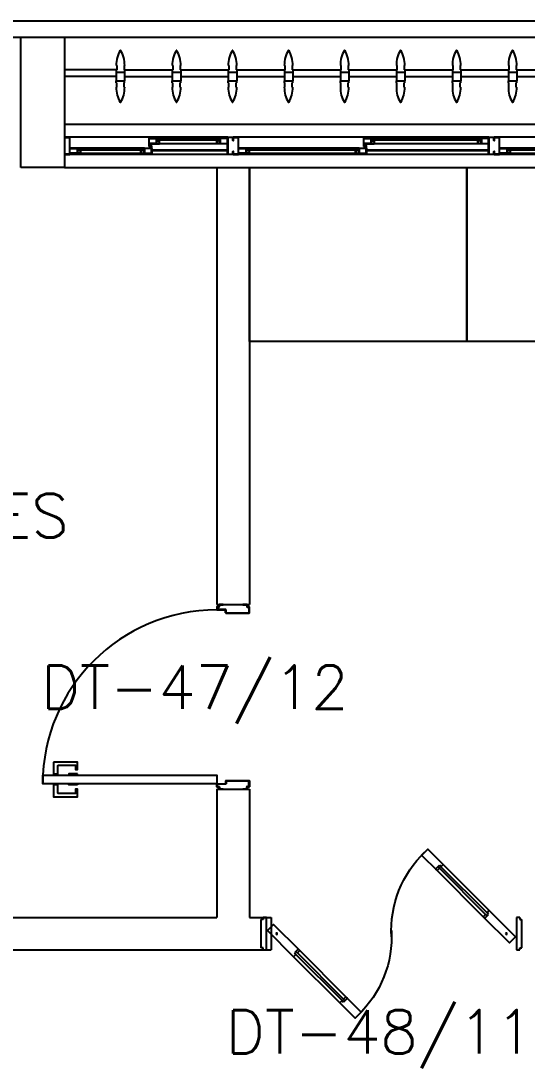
# Model space of a CAD drawing. Header units: millimetres. Extents: x 2128 to 2646, y 1972 to 2207.
# Drawn here: x 2426.461 to 2428.788, y 2048.822 to 2053.64 of the extents above; entities that cross this region are included whole.
import ezdxf

# ---------------------------------------------------------------- set-up
doc = ezdxf.new("R2010")
doc.units = ezdxf.units.MM
for name, color, linetype in [('AR-ALV', 2, 'Continuous'), ('AR-BANCADAS', 1, 'Continuous'), ('AR-BRISES', 1, 'Continuous'), ('AR-CALÇADA', 1, 'Continuous'), ('AR-ESQ', 1, 'Continuous'), ('AR-ESTC', 3, 'Continuous'), ('AR-PEITORIL', 1, 'Continuous'), ('AR-PORTA', 1, 'Continuous'), ('BC- VISTA', 1, 'Continuous'), ('BR-PAINEL', 1, 'Continuous'), ('BR-SUPORTE', 1, 'Continuous'), ('DT-ESQ-BAGUETE-C', 1, 'Continuous'), ('DT-ESQ-BAGUETE-V', 1, 'Continuous'), ('DT-ESQ-CHAPA DOBRADA-V', 1, 'Continuous'), ('DT-ESQ-PERFIL CADEIRA-C', 2, 'Continuous'), ('DT-ESQ-PERFIL CADEIRA-V', 2, 'Continuous'), ('DT-ESQ-PERFIL U SIMPLES-C', 2, 'Continuous'), ('DT-ESQ-PERFIL U-C', 2, 'Continuous'), ('DT-ESQ-PERFIL U-V', 1, 'Continuous'), ('DT-ESQ-VIDRO-C', 2, 'Continuous'), ('DT-TXTMOD', 1, 'Continuous'), ('ENDEREÇO', 2, 'Continuous'), ('ibio', 2, 'Continuous'), ('maçaneta', 1, 'Continuous'), ('mov', 1, 'Continuous'), ('PM-PERFIL U-C', 2, 'Continuous'), ('PM-V', 1, 'Continuous'), ('pm1', 2, 'Continuous'), ('pm2', 2, 'Continuous'), ('TEXTO', 2, 'Continuous'), ('VIDRO', 2, 'Continuous')]:
    doc.layers.add(name, color=color, linetype=linetype)
doc.styles.add('S10', font='simplex.shx', dxfattribs={"height": 0.1})
doc.styles.add('UNB-100', font='simplex.shx', dxfattribs={"height": 0.2})
doc.styles.add('UNB1-100', font='simplex.shx', dxfattribs={"height": 0.2})

# ---------------------------------------------------------------- blocks, each defined once
blk = doc.blocks.new('EF40-P')
at = {"layer": 'DT-ESQ-BAGUETE-C', "ltscale": 0.1}
for points in [[(3.1015, -0.08), (3.115, -0.08), (3.115, -0.0785), (3.102, -0.0785, -0.414214), (3.1015, -0.078), (3.1015, -0.067, -0.414214), (3.102, -0.0665), (3.115, -0.0665), (3.115, -0.065), (3.1015, -0.065, 0.414214), (3.1, -0.0665), (3.1, -0.0785, 0.414214)], [(3.81, -0.08), (3.7965, -0.08), (3.7965, -0.0785), (3.8095, -0.0785, 0.414214), (3.81, -0.078), (3.81, -0.067, 0.414214), (3.8095, -0.0665), (3.7965, -0.0665), (3.7965, -0.065), (3.81, -0.065, -0.414214), (3.8115, -0.0665), (3.8115, -0.0785, -0.414214)], [(4.3015, -0.08), (4.315, -0.08), (4.315, -0.0785), (4.302, -0.0785, -0.414214), (4.3015, -0.078), (4.3015, -0.067, -0.414214), (4.302, -0.0665), (4.315, -0.0665), (4.315, -0.065), (4.3015, -0.065, 0.414214), (4.3, -0.0665), (4.3, -0.0785, 0.414214)], [(4.7975, -0.08), (4.784, -0.08), (4.784, -0.0785), (4.797, -0.0785, 0.414214), (4.7975, -0.078), (4.7975, -0.067, 0.414214), (4.797, -0.0665), (4.784, -0.0665), (4.784, -0.065), (4.7975, -0.065, -0.414214), (4.799, -0.0665), (4.799, -0.0785, -0.414214)], [(5.0765, -0.08), (5.09, -0.08), (5.09, -0.0785), (5.077, -0.0785, -0.414214), (5.0765, -0.078), (5.0765, -0.067, -0.414214), (5.077, -0.0665), (5.09, -0.0665), (5.09, -0.065), (5.0765, -0.065, 0.414214), (5.075, -0.0665), (5.075, -0.0785, 0.414214)], [(3.2485, -0.125), (3.235, -0.125), (3.235, -0.1235), (3.248, -0.1235, 0.414214), (3.2485, -0.123), (3.2485, -0.112, 0.414214), (3.248, -0.1115), (3.235, -0.1115), (3.235, -0.11), (3.2485, -0.11, -0.414214), (3.25, -0.1115), (3.25, -0.1235, -0.414214)], [(3.7265, -0.125), (3.74, -0.125), (3.74, -0.1235), (3.727, -0.1235, -0.414214), (3.7265, -0.123), (3.7265, -0.112, -0.414214), (3.727, -0.1115), (3.74, -0.1115), (3.74, -0.11), (3.7265, -0.11, 0.414214), (3.725, -0.1115), (3.725, -0.1235, 0.414214)], [(4.4485, -0.125), (4.435, -0.125), (4.435, -0.1235), (4.448, -0.1235, 0.414214), (4.4485, -0.123), (4.4485, -0.112, 0.414214), (4.448, -0.1115), (4.435, -0.1115), (4.435, -0.11), (4.4485, -0.11, -0.414214), (4.45, -0.1115), (4.45, -0.1235, -0.414214)], [(4.714, -0.125), (4.7275, -0.125), (4.7275, -0.1235), (4.7145, -0.1235, -0.414214), (4.714, -0.123), (4.714, -0.112, -0.414214), (4.7145, -0.1115), (4.7275, -0.1115), (4.7275, -0.11), (4.714, -0.11, 0.414214), (4.7125, -0.1115), (4.7125, -0.1235, 0.414214)]]:
    blk.add_lwpolyline(points, format="xyb", close=True, dxfattribs=at)
at = {"layer": 'DT-ESQ-BAGUETE-V', "ltscale": 0.1}
for p, q in [((2.61, -0.065), (3.1015, -0.065)), ((3.81, -0.065), (4.3015, -0.065)), ((4.7975, -0.065), (5.0765, -0.065)), ((3.2485, -0.11), (3.7265, -0.11)), ((4.4485, -0.11), (4.714, -0.11))]:
    blk.add_line(p, q, dxfattribs=at)
at = {"layer": 'DT-ESQ-CHAPA DOBRADA-V', "ltscale": 0.1}
for p, q in [((3.2, -0.077), (3.7615, -0.077)), ((3.2, -0.08), (3.7615, -0.08)), ((4.4, -0.077), (4.749, -0.077)), ((4.4, -0.08), (4.749, -0.08))]:
    blk.add_line(p, q, dxfattribs=at)
at = {"layer": 'DT-ESQ-PERFIL CADEIRA-C', "ltscale": 0.1}
for p, q in [((3.15, -0.0885), (3.1015, -0.0885)), ((3.7635, -0.0885), (3.81, -0.0885)), ((4.35, -0.0885), (4.3015, -0.0885)), ((4.751, -0.0885), (4.7975, -0.0885)), ((5.125, -0.0885), (5.0765, -0.0885)), ((3.2, -0.1335), (3.2485, -0.1335)), ((3.773, -0.1335), (3.7265, -0.1335)), ((4.4, -0.1335), (4.4485, -0.1335)), ((4.7605, -0.1335), (4.714, -0.1335))]:
    blk.add_line(p, q, dxfattribs=at)
for points in [[(3.1015, -0.09), (3.15, -0.09), (3.15, -0.0885), (3.115, -0.0885, 0.198912), (3.1161, -0.0881, 0.198913), (3.1165, -0.087), (3.1165, -0.067, -0.414214), (3.117, -0.0665), (3.15, -0.0665), (3.15, -0.065), (3.1165, -0.065, 0.414214), (3.115, -0.0665), (3.115, -0.0785), (3.115, -0.08), (3.115, -0.087), (3.1015, -0.087, 1)], [(3.81, -0.087, -1), (3.81, -0.09), (3.7635, -0.09, -0.414214), (3.7615, -0.088), (3.7615, -0.067, -0.414214), (3.7635, -0.065), (3.795, -0.065, -0.414214), (3.7965, -0.0665), (3.7965, -0.087)], [(3.7965, -0.0885, -0.198913), (3.7954, -0.0881, -0.198913), (3.795, -0.087), (3.795, -0.067, 0.414214), (3.7945, -0.0665), (3.7635, -0.0665, 0.414214), (3.763, -0.067), (3.763, -0.088, 0.414214), (3.7635, -0.0885)], [(4.3015, -0.09), (4.35, -0.09), (4.35, -0.0885), (4.315, -0.0885, 0.198912), (4.3161, -0.0881, 0.198913), (4.3165, -0.087), (4.3165, -0.067, -0.414214), (4.317, -0.0665), (4.35, -0.0665), (4.35, -0.065), (4.3165, -0.065, 0.414214), (4.315, -0.0665), (4.315, -0.0785), (4.315, -0.08), (4.315, -0.087), (4.3015, -0.087, 1)], [(4.7975, -0.087, -1), (4.7975, -0.09), (4.751, -0.09, -0.414214), (4.749, -0.088), (4.749, -0.067, -0.414214), (4.751, -0.065), (4.7825, -0.065, -0.414214), (4.784, -0.0665), (4.784, -0.087)], [(4.784, -0.0885, -0.198913), (4.7829, -0.0881, -0.198913), (4.7825, -0.087), (4.7825, -0.067, 0.414214), (4.782, -0.0665), (4.751, -0.0665, 0.414214), (4.7505, -0.067), (4.7505, -0.088, 0.414214), (4.751, -0.0885)], [(5.0765, -0.09), (5.125, -0.09), (5.125, -0.0885), (5.09, -0.0885, 0.198912), (5.0911, -0.0881, 0.198913), (5.0915, -0.087), (5.0915, -0.067, -0.414214), (5.092, -0.0665), (5.125, -0.0665), (5.125, -0.065), (5.0915, -0.065, 0.414214), (5.09, -0.0665), (5.09, -0.0785), (5.09, -0.08), (5.09, -0.087), (5.0765, -0.087, 1)], [(3.2485, -0.135), (3.2, -0.135), (3.2, -0.1335), (3.235, -0.1335, -0.198912), (3.2339, -0.1331, -0.198913), (3.2335, -0.132), (3.2335, -0.112, 0.414214), (3.233, -0.1115), (3.2, -0.1115), (3.2, -0.11), (3.2335, -0.11, -0.414214), (3.235, -0.1115), (3.235, -0.1235), (3.235, -0.125), (3.235, -0.132), (3.2485, -0.132, -1)], [(3.7265, -0.132, 1), (3.7265, -0.135), (3.773, -0.135, 0.414214), (3.775, -0.133), (3.775, -0.112, 0.414214), (3.773, -0.11), (3.7415, -0.11, 0.414214), (3.74, -0.1115), (3.74, -0.132)], [(3.74, -0.1335, 0.198913), (3.7411, -0.1331, 0.198913), (3.7415, -0.132), (3.7415, -0.112, -0.414214), (3.742, -0.1115), (3.773, -0.1115, -0.414214), (3.7735, -0.112), (3.7735, -0.133, -0.414214), (3.773, -0.1335)], [(4.4485, -0.135), (4.4, -0.135), (4.4, -0.1335), (4.435, -0.1335, -0.198912), (4.4339, -0.1331, -0.198913), (4.4335, -0.132), (4.4335, -0.112, 0.414214), (4.433, -0.1115), (4.4, -0.1115), (4.4, -0.11), (4.4335, -0.11, -0.414214), (4.435, -0.1115), (4.435, -0.1235), (4.435, -0.125), (4.435, -0.132), (4.4485, -0.132, -1)], [(4.714, -0.132, 1), (4.714, -0.135), (4.7605, -0.135, 0.414214), (4.7625, -0.133), (4.7625, -0.112, 0.414214), (4.7605, -0.11), (4.729, -0.11, 0.414214), (4.7275, -0.1115), (4.7275, -0.132)], [(4.7275, -0.1335, 0.198913), (4.7286, -0.1331, 0.198913), (4.729, -0.132), (4.729, -0.112, -0.414214), (4.7295, -0.1115), (4.7605, -0.1115, -0.414214), (4.761, -0.112), (4.761, -0.133, -0.414214), (4.7605, -0.1335)]]:
    blk.add_lwpolyline(points, format="xyb", close=True, dxfattribs=at)
at = {"layer": 'DT-ESQ-PERFIL CADEIRA-V', "ltscale": 0.1}
for p, q in [((2.595, -0.09), (3.1015, -0.09)), ((3.795, -0.09), (4.3015, -0.09)), ((4.7825, -0.09), (5.0765, -0.09)), ((3.2485, -0.135), (3.7265, -0.135)), ((4.4485, -0.135), (4.714, -0.135))]:
    blk.add_line(p, q, dxfattribs=at)
at = {"layer": 'DT-ESQ-PERFIL U SIMPLES-C', "ltscale": 0.1}
for points in [[(3.7635, -0.102), (3.7715, -0.102), (3.7715, -0.1005), (3.7635, -0.1005, -0.414214), (3.763, -0.1), (3.763, -0.092, -0.414214), (3.7635, -0.0915), (3.7715, -0.0915), (3.7715, -0.09), (3.7635, -0.09, 0.414214), (3.7615, -0.092), (3.7615, -0.1, 0.414214)], [(4.751, -0.102), (4.759, -0.102), (4.759, -0.1005), (4.751, -0.1005, -0.414214), (4.7505, -0.1), (4.7505, -0.092, -0.414214), (4.751, -0.0915), (4.759, -0.0915), (4.759, -0.09), (4.751, -0.09, 0.414214), (4.749, -0.092), (4.749, -0.1, 0.414214)], [(3.773, -0.098), (3.765, -0.098), (3.765, -0.0995), (3.773, -0.0995, -0.414214), (3.7735, -0.1), (3.7735, -0.108, -0.414214), (3.773, -0.1085), (3.765, -0.1085), (3.765, -0.11), (3.773, -0.11, 0.414214), (3.775, -0.108), (3.775, -0.1, 0.414214)], [(4.7605, -0.098), (4.7525, -0.098), (4.7525, -0.0995), (4.7605, -0.0995, -0.414214), (4.761, -0.1), (4.761, -0.108, -0.414214), (4.7605, -0.1085), (4.7525, -0.1085), (4.7525, -0.11), (4.7605, -0.11, 0.414214), (4.7625, -0.108), (4.7625, -0.1, 0.414214)]]:
    blk.add_lwpolyline(points, format="xyb", close=True, dxfattribs=at)
at = {"layer": 'DT-ESQ-PERFIL U-C', "ltscale": 0.1}
for points in [[(3.175, -0.0615, 0.414214), (3.1735, -0.06), (3.1515, -0.06, 0.414214), (3.15, -0.0615), (3.15, -0.1385, 0.414214), (3.1515, -0.14), (3.1735, -0.14, 0.414214), (3.175, -0.1385), (3.175, -0.125), (3.1735, -0.125), (3.1735, -0.138, -0.414214), (3.173, -0.1385), (3.152, -0.1385, -0.414214), (3.1515, -0.138), (3.1515, -0.062, -0.414214), (3.152, -0.0615), (3.173, -0.0615, -0.414214), (3.1735, -0.062), (3.1735, -0.075), (3.175, -0.075)], [(3.175, -0.0615, -0.414214), (3.1765, -0.06), (3.1985, -0.06, -0.414214), (3.2, -0.0615), (3.2, -0.1385, -0.414214), (3.1985, -0.14), (3.1765, -0.14, -0.414214), (3.175, -0.1385), (3.175, -0.125), (3.1765, -0.125), (3.1765, -0.138, 0.414214), (3.177, -0.1385), (3.198, -0.1385, 0.414214), (3.1985, -0.138), (3.1985, -0.062, 0.414214), (3.198, -0.0615), (3.177, -0.0615, 0.414214), (3.1765, -0.062), (3.1765, -0.075), (3.175, -0.075)], [(4.375, -0.0615, 0.414214), (4.3735, -0.06), (4.3515, -0.06, 0.414214), (4.35, -0.0615), (4.35, -0.1385, 0.414214), (4.3515, -0.14), (4.3735, -0.14, 0.414214), (4.375, -0.1385), (4.375, -0.125), (4.3735, -0.125), (4.3735, -0.138, -0.414214), (4.373, -0.1385), (4.352, -0.1385, -0.414214), (4.3515, -0.138), (4.3515, -0.062, -0.414214), (4.352, -0.0615), (4.373, -0.0615, -0.414214), (4.3735, -0.062), (4.3735, -0.075), (4.375, -0.075)], [(4.375, -0.0615, -0.414214), (4.3765, -0.06), (4.3985, -0.06, -0.414214), (4.4, -0.0615), (4.4, -0.1385, -0.414214), (4.3985, -0.14), (4.3765, -0.14, -0.414214), (4.375, -0.1385), (4.375, -0.125), (4.3765, -0.125), (4.3765, -0.138, 0.414214), (4.377, -0.1385), (4.398, -0.1385, 0.414214), (4.3985, -0.138), (4.3985, -0.062, 0.414214), (4.398, -0.0615), (4.377, -0.0615, 0.414214), (4.3765, -0.062), (4.3765, -0.075), (4.375, -0.075)], [(5.15, -0.0615, 0.414214), (5.1485, -0.06), (5.1265, -0.06, 0.414214), (5.125, -0.0615), (5.125, -0.1385, 0.414214), (5.1265, -0.14), (5.1485, -0.14, 0.414214), (5.15, -0.1385), (5.15, -0.125), (5.1485, -0.125), (5.1485, -0.138, -0.414214), (5.148, -0.1385), (5.127, -0.1385, -0.414214), (5.1265, -0.138), (5.1265, -0.062, -0.414214), (5.127, -0.0615), (5.148, -0.0615, -0.414214), (5.1485, -0.062), (5.1485, -0.075), (5.15, -0.075)]]:
    blk.add_lwpolyline(points, format="xyb", close=True, dxfattribs=at)
at = {"layer": 'DT-ESQ-PERFIL U-V', "ltscale": 0.1}
for p, q in [((1.9985, -0.06), (3.1515, -0.06)), ((3.1985, -0.06), (4.3515, -0.06)), ((4.3985, -0.06), (5.1265, -0.06)), ((1.9985, -0.14), (3.1515, -0.14)), ((3.1985, -0.14), (4.3515, -0.14)), ((4.3985, -0.14), (5.1265, -0.14))]:
    blk.add_line(p, q, dxfattribs=at)
at = {"layer": 'DT-ESQ-VIDRO-C', "ltscale": 0.1}
for points in [[(3.1125, -0.085), (3.1125, -0.082), (2.599, -0.082), (2.599, -0.085)], [(4.3125, -0.085), (4.3125, -0.082), (3.799, -0.082), (3.799, -0.085)], [(5.0875, -0.085), (5.0875, -0.082), (4.7865, -0.082), (4.7865, -0.085)], [(3.238, -0.13), (3.238, -0.127), (3.737, -0.127), (3.737, -0.13)], [(4.438, -0.13), (4.438, -0.127), (4.7245, -0.127), (4.7245, -0.13)]]:
    blk.add_lwpolyline(points, close=True, dxfattribs=at)
at = {"layer": 'DT-TXTMOD', "ltscale": 0.1, "style": 'S10', "flags": 3}
for tag, p in [('M01', (0.025, -0.28)), ('M02', (0.3253, -0.28)), ('M03', (0.627, -0.28)), ('M04', (0.9288, -0.28)), ('M05', (1.2306, -0.28)), ('M06', (1.5323, -0.28)), ('M07', (1.8341, -0.28)), ('M08', (2.1359, -0.28)), ('M09', (2.4376, -0.28)), ('M10', (2.7394, -0.28)), ('M11', (3.0412, -0.28)), ('M12', (3.3429, -0.28)), ('M13', (3.6447, -0.28)), ('M14', (3.9464, -0.28)), ('M15', (4.2482, -0.28)), ('M16', (4.55, -0.28)), ('M17', (4.8517, -0.28))]:
    blk.add_attdef(tag, p, '', height=0.1, dxfattribs=at)
blk = doc.blocks.new('BR-MODULO8')
at = {"layer": 'BR-PAINEL'}
for p, q in [((-4.9117, 0.27), (-4.9092, 0.27)), ((-4.9117, 0.25), (-4.9117, 0.24)), ((-4.9117, 0.25), (-4.9092, 0.25)), ((-4.9092, 0.27), (-4.9092, 0.25)), ((-4.8758, 0.27), (-4.8758, 0.25)), ((-4.8733, 0.27), (-4.8758, 0.27)), ((-4.8733, 0.25), (-4.8758, 0.25)), ((-4.8733, 0.25), (-4.8733, 0.24)), ((-4.6542, 0.27), (-4.6517, 0.27)), ((-4.6542, 0.25), (-4.6542, 0.24)), ((-4.6542, 0.25), (-4.6517, 0.25)), ((-4.6517, 0.27), (-4.6517, 0.25)), ((-4.6183, 0.27), (-4.6183, 0.25)), ((-4.6158, 0.27), (-4.6183, 0.27)), ((-4.6158, 0.25), (-4.6183, 0.25)), ((-4.6158, 0.25), (-4.6158, 0.24)), ((-4.3967, 0.27), (-4.3942, 0.27)), ((-4.3967, 0.25), (-4.3967, 0.24)), ((-4.3967, 0.25), (-4.3942, 0.25)), ((-4.3942, 0.27), (-4.3942, 0.25)), ((-4.3608, 0.27), (-4.3608, 0.25)), ((-4.3583, 0.27), (-4.3608, 0.27)), ((-4.3583, 0.25), (-4.3608, 0.25)), ((-4.3583, 0.25), (-4.3583, 0.24)), ((-4.1392, 0.27), (-4.1367, 0.27)), ((-4.1392, 0.25), (-4.1392, 0.24)), ((-4.1392, 0.25), (-4.1367, 0.25)), ((-4.1367, 0.27), (-4.1367, 0.25)), ((-4.1033, 0.27), (-4.1033, 0.25)), ((-4.1008, 0.27), (-4.1033, 0.27)), ((-4.1008, 0.25), (-4.1033, 0.25)), ((-4.1008, 0.25), (-4.1008, 0.24)), ((-3.8817, 0.27), (-3.8792, 0.27)), ((-3.8817, 0.25), (-3.8817, 0.24)), ((-3.8817, 0.25), (-3.8792, 0.25)), ((-3.8792, 0.27), (-3.8792, 0.25)), ((-3.8458, 0.27), (-3.8458, 0.25)), ((-3.8433, 0.27), (-3.8458, 0.27)), ((-3.8433, 0.25), (-3.8458, 0.25)), ((-3.8433, 0.25), (-3.8433, 0.24)), ((-3.6242, 0.27), (-3.6217, 0.27)), ((-3.6242, 0.25), (-3.6242, 0.24)), ((-3.6242, 0.25), (-3.6217, 0.25)), ((-3.6217, 0.27), (-3.6217, 0.25)), ((-3.5883, 0.27), (-3.5883, 0.25)), ((-3.5858, 0.27), (-3.5883, 0.27)), ((-3.5858, 0.25), (-3.5883, 0.25)), ((-3.5858, 0.25), (-3.5858, 0.24)), ((-3.3667, 0.27), (-3.3642, 0.27)), ((-3.3667, 0.25), (-3.3667, 0.24)), ((-3.3667, 0.25), (-3.3642, 0.25)), ((-3.3642, 0.27), (-3.3642, 0.25)), ((-3.3308, 0.27), (-3.3308, 0.25)), ((-3.3283, 0.27), (-3.3308, 0.27)), ((-3.3283, 0.25), (-3.3308, 0.25)), ((-3.3283, 0.25), (-3.3283, 0.24)), ((-3.1092, 0.27), (-3.1067, 0.27)), ((-3.1092, 0.25), (-3.1092, 0.24)), ((-3.1092, 0.25), (-3.1067, 0.25)), ((-3.1067, 0.27), (-3.1067, 0.25)), ((-3.0733, 0.27), (-3.0733, 0.25)), ((-3.0708, 0.27), (-3.0733, 0.27)), ((-3.0708, 0.25), (-3.0733, 0.25)), ((-3.0708, 0.25), (-3.0708, 0.24)), ((-4.9117, 0.24), (-4.8733, 0.24)), ((-4.9117, 0.24), (-4.9117, 0.2)), ((-4.9117, 0.2), (-4.8733, 0.2)), ((-4.9117, 0.19), (-4.9117, 0.2)), ((-4.8733, 0.24), (-4.8733, 0.2)), ((-4.8733, 0.19), (-4.8733, 0.2)), ((-4.6542, 0.24), (-4.6158, 0.24)), ((-4.6542, 0.24), (-4.6542, 0.2)), ((-4.6542, 0.2), (-4.6158, 0.2)), ((-4.6542, 0.19), (-4.6542, 0.2)), ((-4.6158, 0.24), (-4.6158, 0.2)), ((-4.6158, 0.19), (-4.6158, 0.2)), ((-4.3967, 0.24), (-4.3583, 0.24)), ((-4.3967, 0.24), (-4.3967, 0.2)), ((-4.3967, 0.2), (-4.3583, 0.2)), ((-4.3967, 0.19), (-4.3967, 0.2)), ((-4.3583, 0.24), (-4.3583, 0.2)), ((-4.3583, 0.19), (-4.3583, 0.2)), ((-4.1392, 0.24), (-4.1008, 0.24)), ((-4.1392, 0.24), (-4.1392, 0.2)), ((-4.1392, 0.2), (-4.1008, 0.2)), ((-4.1392, 0.19), (-4.1392, 0.2)), ((-4.1008, 0.24), (-4.1008, 0.2)), ((-4.1008, 0.19), (-4.1008, 0.2)), ((-3.8817, 0.24), (-3.8433, 0.24)), ((-3.8817, 0.24), (-3.8817, 0.2)), ((-3.8817, 0.2), (-3.8433, 0.2)), ((-3.8817, 0.19), (-3.8817, 0.2)), ((-3.8433, 0.24), (-3.8433, 0.2)), ((-3.8433, 0.19), (-3.8433, 0.2)), ((-3.6242, 0.24), (-3.5858, 0.24)), ((-3.6242, 0.24), (-3.6242, 0.2)), ((-3.6242, 0.2), (-3.5858, 0.2)), ((-3.6242, 0.19), (-3.6242, 0.2)), ((-3.5858, 0.24), (-3.5858, 0.2)), ((-3.5858, 0.19), (-3.5858, 0.2)), ((-3.3667, 0.24), (-3.3283, 0.24)), ((-3.3667, 0.24), (-3.3667, 0.2)), ((-3.3667, 0.2), (-3.3283, 0.2)), ((-3.3667, 0.19), (-3.3667, 0.2)), ((-3.3283, 0.24), (-3.3283, 0.2)), ((-3.3283, 0.19), (-3.3283, 0.2)), ((-3.1092, 0.24), (-3.0708, 0.24)), ((-3.1092, 0.24), (-3.1092, 0.2)), ((-3.1092, 0.2), (-3.0708, 0.2)), ((-3.1092, 0.19), (-3.1092, 0.2)), ((-3.0708, 0.24), (-3.0708, 0.2)), ((-3.0708, 0.19), (-3.0708, 0.2)), ((-4.9117, 0.19), (-4.9092, 0.19)), ((-4.9117, 0.17), (-4.9092, 0.17)), ((-4.9092, 0.17), (-4.9092, 0.19)), ((-4.8733, 0.19), (-4.8758, 0.19)), ((-4.8758, 0.17), (-4.8758, 0.19)), ((-4.8733, 0.17), (-4.8758, 0.17)), ((-4.6542, 0.19), (-4.6517, 0.19)), ((-4.6542, 0.17), (-4.6517, 0.17)), ((-4.6517, 0.17), (-4.6517, 0.19)), ((-4.6158, 0.19), (-4.6183, 0.19)), ((-4.6183, 0.17), (-4.6183, 0.19)), ((-4.6158, 0.17), (-4.6183, 0.17)), ((-4.3967, 0.19), (-4.3942, 0.19)), ((-4.3967, 0.17), (-4.3942, 0.17)), ((-4.3942, 0.17), (-4.3942, 0.19)), ((-4.3583, 0.19), (-4.3608, 0.19)), ((-4.3608, 0.17), (-4.3608, 0.19)), ((-4.3583, 0.17), (-4.3608, 0.17)), ((-4.1392, 0.19), (-4.1367, 0.19)), ((-4.1392, 0.17), (-4.1367, 0.17)), ((-4.1367, 0.17), (-4.1367, 0.19)), ((-4.1008, 0.19), (-4.1033, 0.19)), ((-4.1033, 0.17), (-4.1033, 0.19)), ((-4.1008, 0.17), (-4.1033, 0.17)), ((-3.8817, 0.19), (-3.8792, 0.19)), ((-3.8817, 0.17), (-3.8792, 0.17)), ((-3.8792, 0.17), (-3.8792, 0.19)), ((-3.8433, 0.19), (-3.8458, 0.19)), ((-3.8458, 0.17), (-3.8458, 0.19)), ((-3.8433, 0.17), (-3.8458, 0.17)), ((-3.6242, 0.19), (-3.6217, 0.19)), ((-3.6242, 0.17), (-3.6217, 0.17)), ((-3.6217, 0.17), (-3.6217, 0.19)), ((-3.5858, 0.19), (-3.5883, 0.19)), ((-3.5883, 0.17), (-3.5883, 0.19)), ((-3.5858, 0.17), (-3.5883, 0.17)), ((-3.3667, 0.19), (-3.3642, 0.19)), ((-3.3667, 0.17), (-3.3642, 0.17)), ((-3.3642, 0.17), (-3.3642, 0.19)), ((-3.3283, 0.19), (-3.3308, 0.19)), ((-3.3308, 0.17), (-3.3308, 0.19)), ((-3.3283, 0.17), (-3.3308, 0.17)), ((-3.1092, 0.19), (-3.1067, 0.19)), ((-3.1092, 0.17), (-3.1067, 0.17)), ((-3.1067, 0.17), (-3.1067, 0.19)), ((-3.0708, 0.19), (-3.0733, 0.19)), ((-3.0733, 0.17), (-3.0733, 0.19)), ((-3.0708, 0.17), (-3.0733, 0.17))]:
    blk.add_line(p, q, dxfattribs=at)
for centre, radius, start, end in [((-4.7867, 0.2739), 0.1251, 148.4721, 181.772), ((-4.8925, 0.3387), 0.001, 37.1012, 142.8988), ((-4.9983, 0.2739), 0.1251, 358.228, 31.5279), ((-4.5292, 0.2739), 0.1251, 148.4721, 181.772), ((-4.635, 0.3387), 0.001, 37.1012, 142.8988), ((-4.7408, 0.2739), 0.1251, 358.228, 31.5279), ((-4.2717, 0.2739), 0.1251, 148.4721, 181.772), ((-4.3775, 0.3387), 0.001, 37.1012, 142.8988), ((-4.4833, 0.2739), 0.1251, 358.228, 31.5279), ((-4.0142, 0.2739), 0.1251, 148.4721, 181.772), ((-4.12, 0.3387), 0.001, 37.1012, 142.8988), ((-4.2258, 0.2739), 0.1251, 358.228, 31.5279), ((-3.7567, 0.2739), 0.1251, 148.4721, 181.772), ((-3.8625, 0.3387), 0.001, 37.1012, 142.8988), ((-3.9683, 0.2739), 0.1251, 358.228, 31.5279), ((-3.4992, 0.2739), 0.1251, 148.4721, 181.772), ((-3.605, 0.3387), 0.001, 37.1012, 142.8988), ((-3.7108, 0.2739), 0.1251, 358.228, 31.5279), ((-3.2417, 0.2739), 0.1251, 148.4721, 181.772), ((-3.3475, 0.3387), 0.001, 37.1012, 142.8988), ((-3.4533, 0.2739), 0.1251, 358.228, 31.5279), ((-2.9842, 0.2739), 0.1251, 148.4721, 181.772), ((-3.09, 0.3387), 0.001, 37.1012, 142.8988), ((-3.1958, 0.2739), 0.1251, 358.228, 31.5279), ((-4.7867, 0.1661), 0.1251, 178.228, 211.5279), ((-4.9983, 0.1661), 0.1251, 328.4721, 1.772), ((-4.5292, 0.1661), 0.1251, 178.228, 211.5279), ((-4.7408, 0.1661), 0.1251, 328.4721, 1.772), ((-4.2717, 0.1661), 0.1251, 178.228, 211.5279), ((-4.4833, 0.1661), 0.1251, 328.4721, 1.772), ((-4.0142, 0.1661), 0.1251, 178.228, 211.5279), ((-4.2258, 0.1661), 0.1251, 328.4721, 1.772), ((-3.7567, 0.1661), 0.1251, 178.228, 211.5279), ((-3.9683, 0.1661), 0.1251, 328.4721, 1.772), ((-3.4992, 0.1661), 0.1251, 178.228, 211.5279), ((-3.7108, 0.1661), 0.1251, 328.4721, 1.772), ((-3.2417, 0.1661), 0.1251, 178.228, 211.5279), ((-3.4533, 0.1661), 0.1251, 328.4721, 1.772), ((-2.9842, 0.1661), 0.1251, 178.228, 211.5279), ((-3.1958, 0.1661), 0.1251, 328.4721, 1.772), ((-4.8925, 0.1013), 0.001, 217.1012, 322.8988), ((-4.635, 0.1013), 0.001, 217.1012, 322.8988), ((-4.3775, 0.1013), 0.001, 217.1012, 322.8988), ((-4.12, 0.1013), 0.001, 217.1012, 322.8988), ((-3.8625, 0.1013), 0.001, 217.1012, 322.8988), ((-3.605, 0.1013), 0.001, 217.1012, 322.8988), ((-3.3475, 0.1013), 0.001, 217.1012, 322.8988), ((-3.09, 0.1013), 0.001, 217.1012, 322.8988)]:
    blk.add_arc(centre, radius, start, end, dxfattribs=at)
at = {"layer": 'BR-SUPORTE'}
for p, q in [((-4.9117, 0.25), (-5.15, 0.25)), ((-4.8733, 0.25), (-4.6517, 0.25)), ((-4.6158, 0.25), (-4.3942, 0.25)), ((-4.3583, 0.25), (-4.1367, 0.25)), ((-4.1008, 0.25), (-3.8792, 0.25)), ((-3.8433, 0.25), (-3.6217, 0.25)), ((-3.5858, 0.25), (-3.3642, 0.25)), ((-3.3283, 0.25), (-3.1067, 0.25)), ((-3.0708, 0.25), (-2.8492, 0.25)), ((-4.9117, 0.22), (-5.15, 0.22)), ((-4.8733, 0.22), (-4.6542, 0.22)), ((-4.6158, 0.22), (-4.3967, 0.22)), ((-4.3583, 0.22), (-4.1392, 0.22)), ((-4.1008, 0.22), (-3.8817, 0.22)), ((-3.8433, 0.22), (-3.6242, 0.22)), ((-3.5858, 0.22), (-3.3667, 0.22)), ((-3.3283, 0.22), (-3.1092, 0.22)), ((-3.0708, 0.22), (-2.8517, 0.22))]:
    blk.add_line(p, q, dxfattribs=at)
blk = doc.blocks.new('PM3')
at = {"layer": 'maçaneta'}
for points in [[(0.02, 0.825), (-0.035, 0.825), (-0.035, 0.715), (0, 0.715), (0, 0.725), (-0.02, 0.725), (-0.02, 0.8035, -0.414214), (-0.0185, 0.805), (0.02, 0.805)], [(0.125, 0.825), (0.07, 0.825), (0.07, 0.805), (0.1085, 0.805, -0.414214), (0.11, 0.8035), (0.11, 0.725), (0.09, 0.725), (0.09, 0.715), (0.125, 0.715)]]:
    blk.add_lwpolyline(points, format="xyb", close=True, dxfattribs=at)
for points in [[(0.02, 0.715), (0.02, 0.755), (0.025, 0.755), (0.025, 0.715)], [(0.07, 0.715), (0.07, 0.755), (0.065, 0.755), (0.065, 0.715)]]:
    blk.add_lwpolyline(points, close=True, dxfattribs=at)
at = {"layer": 'mov'}
blk.add_arc((0.025, 0.075), 0.8, 0, 90, dxfattribs=at)
at = {"layer": 'PM-PERFIL U-C'}
for p, q in [((0, 0.045), (0, 0.0635)), ((0.0015, 0.065), (0.01, 0.065)), ((0.002, 0.063), (0.002, 0.045)), ((0.0105, 0.063), (0.002, 0.063)), ((0.01, 0.065), (0.01, 0.0735)), ((0.0115, 0.075), (0.0235, 0.075)), ((0.012, 0.073), (0.012, 0.0645)), ((0.023, 0.073), (0.012, 0.073)), ((0.023, 0.0335), (0.023, 0.073)), ((0.025, 0.0735), (0.025, 0.034)), ((0.825, 0.0735), (0.825, 0.034)), ((0.8385, 0.075), (0.8265, 0.075)), ((0.827, 0.073), (0.838, 0.073)), ((0.827, 0.0335), (0.827, 0.073)), ((0.838, 0.073), (0.838, 0.0645)), ((0.8395, 0.063), (0.848, 0.063)), ((0.84, 0.065), (0.84, 0.0735)), ((0.8485, 0.065), (0.84, 0.065)), ((0.848, 0.063), (0.848, 0.045)), ((0.85, 0.045), (0.85, 0.0635)), ((0.002, 0.045), (0, 0.045)), ((0.038, 0.032), (0.0245, 0.032)), ((0.0385, 0.034), (0.025, 0.034)), ((0.038, 0.032), (0.038, -0.073)), ((0.04, 0.0325), (0.04, -0.0735)), ((0.81, 0.0325), (0.81, -0.0735)), ((0.8115, 0.034), (0.825, 0.034)), ((0.812, 0.032), (0.8255, 0.032)), ((0.812, 0.032), (0.812, -0.073)), ((0.848, 0.045), (0.85, 0.045)), ((0, -0.045), (0.002, -0.045)), ((0, -0.0635), (0, -0.045)), ((0.002, -0.045), (0.002, -0.063)), ((0.85, -0.045), (0.848, -0.045)), ((0.848, -0.045), (0.848, -0.063)), ((0.85, -0.0635), (0.85, -0.045)), ((0.01, -0.065), (0.0015, -0.065)), ((0.002, -0.063), (0.0105, -0.063)), ((0.01, -0.0735), (0.01, -0.065)), ((0.0385, -0.075), (0.0115, -0.075)), ((0.012, -0.0645), (0.012, -0.073)), ((0.012, -0.073), (0.038, -0.073)), ((0.8115, -0.075), (0.8385, -0.075)), ((0.838, -0.073), (0.812, -0.073)), ((0.838, -0.0645), (0.838, -0.073)), ((0.848, -0.063), (0.8395, -0.063)), ((0.84, -0.0735), (0.84, -0.065)), ((0.84, -0.065), (0.8485, -0.065))]:
    blk.add_line(p, q, dxfattribs=at)
for centre, start, end in [((0.0015, 0.0635), 90, 180), ((0.0115, 0.0735), 90, 180), ((0.0105, 0.0645), 270, 0), ((0.0235, 0.0735), 360, 90), ((0.8265, 0.0735), 90, 180), ((0.8395, 0.0645), 180, 270), ((0.8385, 0.0735), 0, 90), ((0.8485, 0.0635), 0, 90), ((0.0245, 0.0335), 180, 270), ((0.0385, 0.0325), 0, 90), ((0.8115, 0.0325), 90, 180), ((0.8255, 0.0335), 270, 0), ((0.0015, -0.0635), 180, 270), ((0.0115, -0.0735), 180, 270), ((0.0105, -0.0645), 0, 90), ((0.0385, -0.0735), 269.9386, 0), ((0.8115, -0.0735), 180, 270.0614), ((0.8395, -0.0645), 90, 180), ((0.8385, -0.0735), 270, 0), ((0.8485, -0.0635), 270, 0)]:
    blk.add_arc(centre, 0.0015, start, end, dxfattribs=at)
at = {"layer": 'pm1'}
blk.add_lwpolyline([(0.065, 0.875), (0.065, 0.075), (0.025, 0.075), (0.025, 0.875)], close=True, dxfattribs=at)
blk = doc.blocks.new('PM7')
at = {"layer": 'mov'}
for centre, start, end in [((0.1462, 0.0888), 356.8029, 46.3992), ((1.1474, 0.0612), 176.8029, 226.3992)]:
    blk.add_arc(centre, 0.5014, start, end, dxfattribs=at)
at = {"layer": 'PM-V'}
for p, q in [((0.1968, 0.1813), (0.409, 0.3935)), ((0.4373, 0.3652), (0.2251, 0.1531)), ((0.8563, -0.2152), (1.0684, -0.0031)), ((1.0967, -0.0313), (0.8846, -0.2435))]:
    blk.add_line(p, q, dxfattribs=at)
for centre in [(0.1188, 0.075), (1.1748, 0.075)]:
    blk.add_circle(centre, 0.003, dxfattribs=at)
at = {"layer": 'pm1'}
for p, q in [((0.4196, 0.3829), (0.409, 0.3935)), ((0.4196, 0.3829), (0.4266, 0.3899)), ((0.4443, 0.3723), (0.4266, 0.3899)), ((0.4337, 0.3829), (0.4266, 0.3758)), ((0.4373, 0.3652), (0.4266, 0.3758)), ((0.4443, 0.3723), (0.4373, 0.3652)), ((0.2004, 0.1637), (0.2074, 0.1707)), ((0.2181, 0.146), (0.2004, 0.1637)), ((0.2145, 0.1637), (0.2074, 0.1566)), ((0.2251, 0.1531), (0.2181, 0.146)), ((1.0684, -0.0031), (1.0755, 0.004)), ((1.0755, 0.004), (1.0932, -0.0137)), ((1.079, -0.0137), (1.0861, -0.0066)), ((1.0932, -0.0137), (1.0861, -0.0207)), ((0.8492, -0.2223), (0.8563, -0.2152)), ((0.8492, -0.2223), (0.8669, -0.2399)), ((0.8563, -0.2152), (0.8669, -0.2258)), ((0.8598, -0.2329), (0.8669, -0.2258)), ((0.874, -0.2329), (0.8669, -0.2399)), ((0.874, -0.2329), (0.8846, -0.2435))]:
    blk.add_line(p, q, dxfattribs=at)
for points in [[(0.409, 0.3935), (0.4797, 0.4642), (0.508, 0.4359), (0.4373, 0.3652)], [(0.2145, 0.1637), (0.2251, 0.1531), (0.1046, 0.0326), (0.0764, 0.0609), (0.1968, 0.1813), (0.2074, 0.1707)], [(1.079, -0.0137), (1.0684, -0.0031), (1.1889, 0.1174), (1.2172, 0.0891), (1.0967, -0.0313), (1.0861, -0.0207)], [(0.8846, -0.2435), (0.8139, -0.3142), (0.7856, -0.2859), (0.8563, -0.2152)]]:
    blk.add_lwpolyline(points, dxfattribs=at)
at = {"layer": 'pm2'}
for p, q in [((0.0568, 0.15), (0.0718, 0.15)), ((0.0568, 0.15), (0.0568, 0.14)), ((0.0718, 0.15), (0.0718, 0)), ((1.2218, 0), (1.2218, 0.15)), ((1.2218, 0.15), (1.2368, 0.15)), ((1.2368, 0.15), (1.2368, 0.14)), ((0.0468, 0.01), (0.0468, 0.14)), ((0.0568, 0.14), (0.0468, 0.14)), ((1.2368, 0.14), (1.2468, 0.14)), ((1.2468, 0.14), (1.2468, 0.01)), ((0.0568, 0.01), (0.0468, 0.01)), ((0.0568, 0), (0.0568, 0.01)), ((1.2368, 0), (1.2218, 0)), ((1.2368, 0), (1.2368, 0.01)), ((1.2368, 0.01), (1.2468, 0.01)), ((0.0718, 0), (0.0568, 0))]:
    blk.add_line(p, q, dxfattribs=at)
at = {"layer": 'VIDRO'}
for p, q in [((0.2074, 0.1707), (0.4196, 0.3829)), ((0.4266, 0.3758), (0.2145, 0.1637)), ((0.8669, -0.2258), (1.079, -0.0137)), ((1.0861, -0.0207), (0.874, -0.2329))]:
    blk.add_line(p, q, dxfattribs=at)
blk = doc.blocks.new('BCP19')
at = {"layer": 'BC- VISTA'}
blk.add_lwpolyline([(0.8, 0), (0.8, -2.525), (0, -2.525), (0, 0)], close=True, dxfattribs=at)
blk = doc.blocks.new('BCP07')
at = {"layer": 'BC- VISTA'}
blk.add_lwpolyline([(0.8, 0), (0.8, -1), (0, -1), (0, 0)], close=True, dxfattribs=at)

msp = doc.modelspace()

# ---------------------------------------------------------------- linework, layer by layer
at = {"layer": 'AR-ALV'}
for p, q in [((2427.3615, 2052.9651), (2427.3615, 2050.9551)), ((2427.3615, 2052.9651), (2427.5115, 2052.9651)), ((2427.5115, 2052.9651), (2427.5115, 2050.9551)), ((2427.3615, 2050.9551), (2427.5115, 2050.9551)), ((2427.3615, 2050.1051), (2427.5115, 2050.1051)), ((2427.3615, 2050.1051), (2427.3615, 2049.5151)), ((2427.5115, 2050.1051), (2427.5115, 2049.5151)), ((2424.5115, 2049.5151), (2427.3615, 2049.5151)), ((2427.5115, 2049.5151), (2427.6115, 2049.5151)), ((2427.6115, 2049.5151), (2427.6115, 2049.3651)), ((2422.4615, 2049.3651), (2427.6115, 2049.3651))]:
    msp.add_line(p, q, dxfattribs=at)
at = {"layer": 'AR-CALÇADA'}
msp.add_line((2367.3865, 2053.6401), (2438.6615, 2053.6401), dxfattribs=at)
at = {"layer": 'AR-ESTC'}
for p, q in [((2426.4615, 2053.5651), (2426.6615, 2053.5651)), ((2426.4615, 2052.9651), (2426.4615, 2053.5651)), ((2426.6615, 2053.5651), (2426.6615, 2052.9651)), ((2426.6615, 2052.9651), (2426.4615, 2052.9651))]:
    msp.add_line(p, q, dxfattribs=at)
at = {"layer": 'AR-PEITORIL'}
for p, q in [((2426.6615, 2053.1651), (2431.8115, 2053.1651)), ((2426.6615, 2052.9651), (2431.8115, 2052.9651))]:
    msp.add_line(p, q, dxfattribs=at)
at = {"layer": 'ibio'}
msp.add_line((2371.8115, 2053.5651), (2438.6615, 2053.5651), dxfattribs=at)

# ---------------------------------------------------------------- block references
at = {"layer": 'AR-BANCADAS', "rotation": 270}
for name, p in [('BCP07', (2428.5115, 2052.9651)), ('BCP19', (2431.0365, 2052.9651))]:
    msp.add_blockref(name, p, dxfattribs=at)
at = {"layer": 'AR-BRISES'}
msp.add_blockref('BR-MODULO8', (2431.8115, 2053.1651), dxfattribs=at)
at = {"layer": 'AR-ESQ', "rotation": 180}
msp.add_blockref('EF40-P', (2431.8115, 2052.9651), dxfattribs=at)
at = {"layer": 'AR-PORTA', "rotation": 90}
msp.add_blockref('PM3', (2427.4365, 2050.1051), dxfattribs=at)
at = {"layer": 'AR-PORTA', "xscale": -1}
msp.add_blockref('PM7', (2428.8115, 2049.3651), dxfattribs=at)

# ---------------------------------------------------------------- texts
at = {"layer": 'ENDEREÇO', "style": 'UNB1-100'}
for s, p in [('DT-47/12', (2426.5531, 2050.4744)), ('DT-48/11', (2427.4025, 2048.8885))]:
    msp.add_text(s, height=0.2, dxfattribs=at).set_placement(p)
at = {"layer": 'TEXTO', "style": 'UNB-100'}
msp.add_text('PROFESSORES', height=0.2, dxfattribs=at).set_placement((2424.7692, 2051.2638))

doc.saveas('drawing.dxf')
